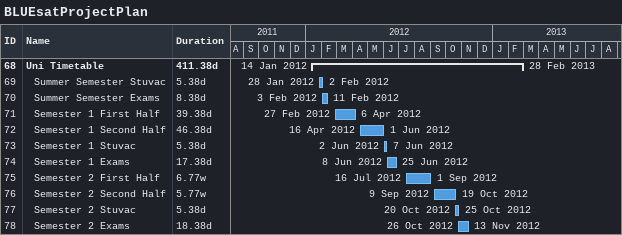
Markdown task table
BLUEsatProjectPlan

| ID | Level | Task | Duration | Start | Finish |
|---|---|---|---|---|---|
| 68 | 1 | **Uni Timetable** | 411.38d | 2012-01-14 | 2013-02-28 |
| 69 | 2 | Summer Semester Stuvac | 5.38d | 2012-01-28 | 2012-02-02 |
| 70 | 2 | Summer Semester Exams | 8.38d | 2012-02-03 | 2012-02-11 |
| 71 | 2 | Semester 1 First Half | 39.38d | 2012-02-27 | 2012-04-06 |
| 72 | 2 | Semester 1 Second Half | 46.38d | 2012-04-16 | 2012-06-01 |
| 73 | 2 | Semester 1 Stuvac | 5.38d | 2012-06-02 | 2012-06-07 |
| 74 | 2 | Semester 1 Exams | 17.38d | 2012-06-08 | 2012-06-25 |
| 75 | 2 | Semester 2 First Half | 6.77w | 2012-07-16 | 2012-09-01 |
| 76 | 2 | Semester 2 Second Half | 5.77w | 2012-09-09 | 2012-10-19 |
| 77 | 2 | Semester 2 Stuvac | 5.38d | 2012-10-20 | 2012-10-25 |
| 78 | 2 | Semester 2 Exams | 18.38d | 2012-10-26 | 2012-11-13 |
